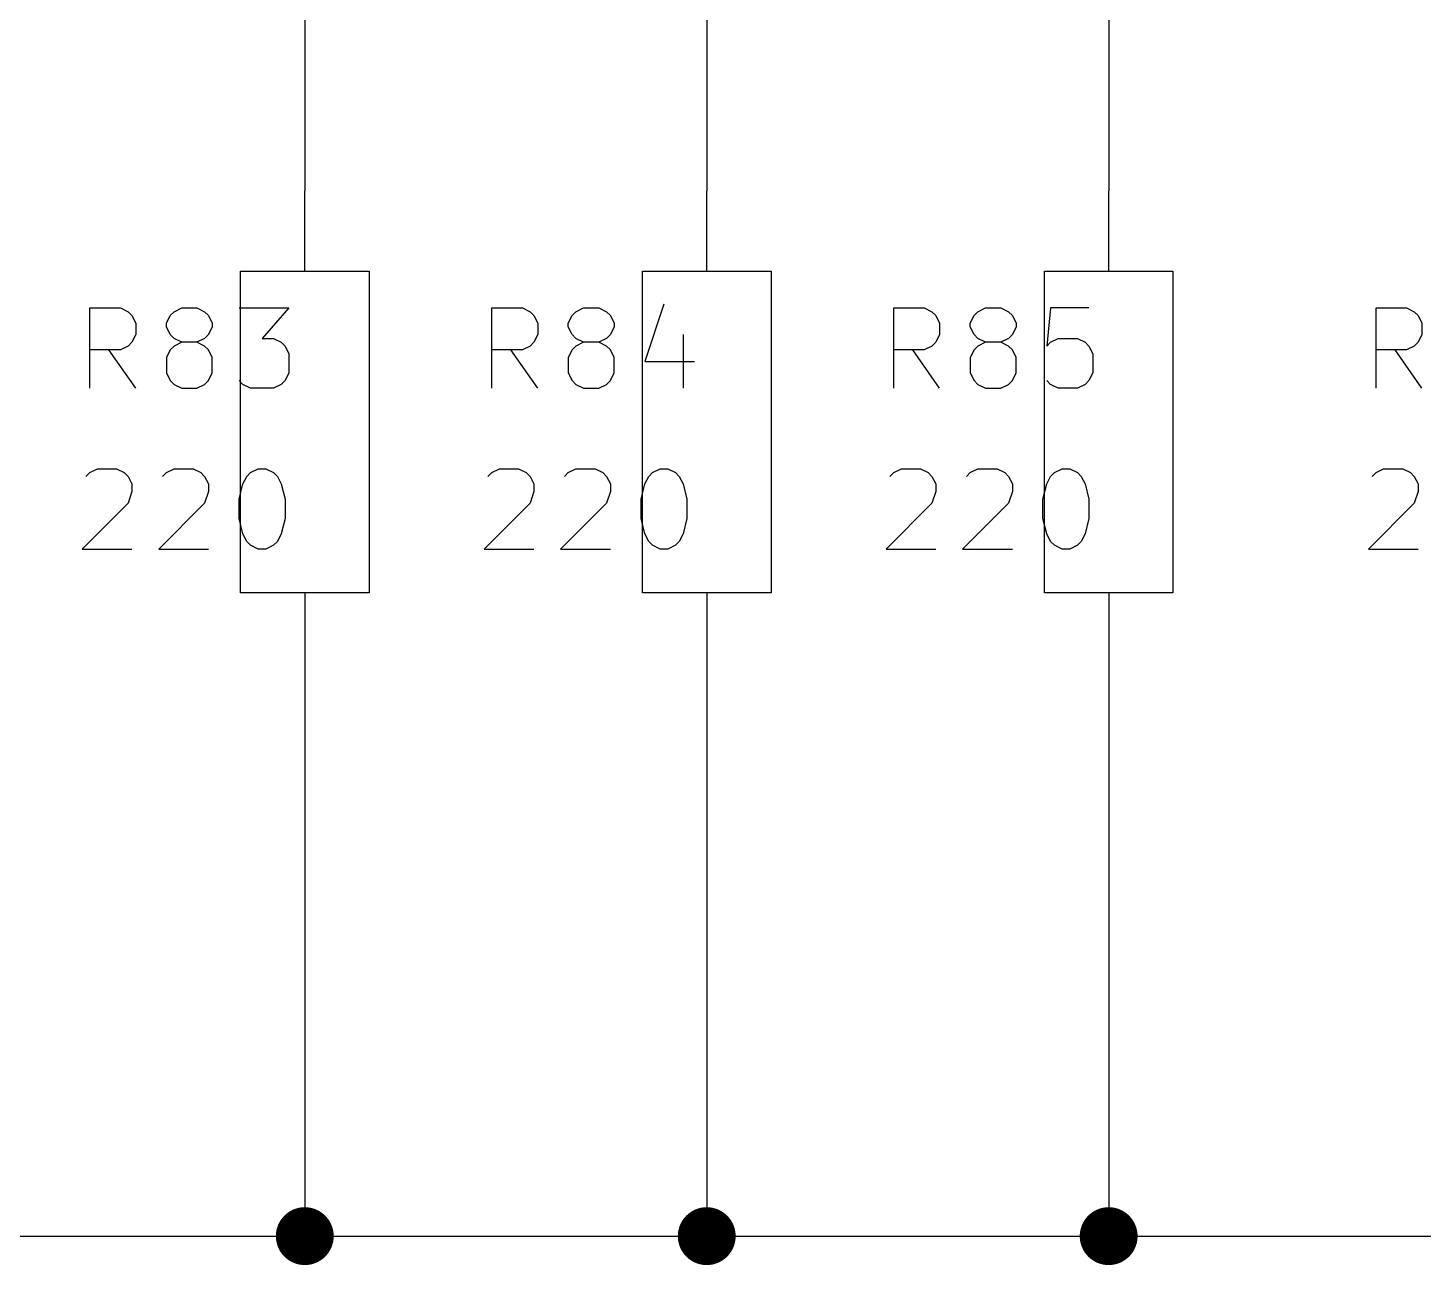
# Model space of a CAD drawing. Extents: x 0.4 to 16.1, y -11.3 to -0.4.
# Drawn here: x 9.128 to 9.996, y -8.118 to -7.349 of the extents above; entities that cross this region are included whole.
import ezdxf

# ---------------------------------------------------------------- set-up
doc = ezdxf.new("R2010")
doc.units = 0
doc.header["$MEASUREMENT"] = 0
for name, color, linetype in [('CYAN2', 4, 'CONTINUOUS'), ('GREEN3', 91, 'CONTINUOUS'), ('RED2', 1, 'CONTINUOUS')]:
    doc.layers.add(name, color=color, linetype=linetype)

msp = doc.modelspace()

# ---------------------------------------------------------------- linework, layer by layer
at = {"layer": 'CYAN2', "linetype": 'CONTINUOUS'}
for p, q in [((9.16628, -7.5728), (9.16628, -7.5228)), ((9.16628, -7.5228), (9.18533, -7.5228)), ((9.16628, -7.5728), (9.16628, -7.5228)), ((9.16628, -7.5228), (9.18533, -7.5228)), ((9.18533, -7.5228), (9.19009, -7.52518)), ((9.18533, -7.5228), (9.19009, -7.52518)), ((9.21866, -7.52518), (9.22343, -7.5228)), ((9.21866, -7.52518), (9.22343, -7.5228)), ((9.22343, -7.5228), (9.23295, -7.5228)), ((9.22343, -7.5228), (9.23295, -7.5228)), ((9.23295, -7.5228), (9.23771, -7.52518)), ((9.23295, -7.5228), (9.23771, -7.52518)), ((9.25914, -7.5228), (9.29009, -7.5228)), ((9.25914, -7.5228), (9.29009, -7.5228)), ((9.29009, -7.5228), (9.27342, -7.54185)), ((9.29009, -7.5228), (9.27342, -7.54185)), ((9.41628, -7.5728), (9.41628, -7.5228)), ((9.41628, -7.5228), (9.43533, -7.5228)), ((9.41628, -7.5728), (9.41628, -7.5228)), ((9.41628, -7.5228), (9.43533, -7.5228)), ((9.43533, -7.5228), (9.44009, -7.52518)), ((9.43533, -7.5228), (9.44009, -7.52518)), ((9.46866, -7.52518), (9.47343, -7.5228)), ((9.46866, -7.52518), (9.47343, -7.5228)), ((9.47343, -7.5228), (9.48295, -7.5228)), ((9.47343, -7.5228), (9.48295, -7.5228)), ((9.48295, -7.5228), (9.48771, -7.52518)), ((9.48295, -7.5228), (9.48771, -7.52518)), ((9.52342, -7.52042), (9.51152, -7.55613)), ((9.52342, -7.52042), (9.51152, -7.55613)), ((9.66628, -7.5728), (9.66628, -7.5228)), ((9.66628, -7.5228), (9.68533, -7.5228)), ((9.66628, -7.5728), (9.66628, -7.5228)), ((9.66628, -7.5228), (9.68533, -7.5228)), ((9.68533, -7.5228), (9.69009, -7.52518)), ((9.68533, -7.5228), (9.69009, -7.52518)), ((9.71866, -7.52518), (9.72343, -7.5228)), ((9.71866, -7.52518), (9.72343, -7.5228)), ((9.72343, -7.5228), (9.73295, -7.5228)), ((9.72343, -7.5228), (9.73295, -7.5228)), ((9.73295, -7.5228), (9.73771, -7.52518)), ((9.73295, -7.5228), (9.73771, -7.52518)), ((9.7639, -7.5228), (9.76152, -7.54661)), ((9.7639, -7.5228), (9.76152, -7.54661)), ((9.78771, -7.5228), (9.7639, -7.5228)), ((9.78771, -7.5228), (9.7639, -7.5228)), ((9.96628, -7.5728), (9.96628, -7.5228)), ((9.96628, -7.5228), (9.98533, -7.5228)), ((9.96628, -7.5728), (9.96628, -7.5228)), ((9.96628, -7.5228), (9.98533, -7.5228)), ((9.98533, -7.5228), (9.99009, -7.52518)), ((9.98533, -7.5228), (9.99009, -7.52518)), ((9.19009, -7.52518), (9.19247, -7.52756)), ((9.19009, -7.52518), (9.19247, -7.52756)), ((9.19247, -7.52756), (9.19485, -7.53232)), ((9.19247, -7.52756), (9.19485, -7.53232)), ((9.19485, -7.53232), (9.19485, -7.53947)), ((9.19485, -7.53232), (9.19485, -7.53947)), ((9.2139, -7.53232), (9.21628, -7.52756)), ((9.2139, -7.53232), (9.21628, -7.52756)), ((9.2139, -7.5347), (9.2139, -7.53232)), ((9.2139, -7.5347), (9.2139, -7.53232)), ((9.21628, -7.52756), (9.21866, -7.52518)), ((9.21628, -7.52756), (9.21866, -7.52518)), ((9.23771, -7.52518), (9.24009, -7.52756)), ((9.23771, -7.52518), (9.24009, -7.52756)), ((9.24009, -7.52756), (9.24247, -7.53232)), ((9.24009, -7.52756), (9.24247, -7.53232)), ((9.24247, -7.53232), (9.24247, -7.5347)), ((9.24247, -7.53232), (9.24247, -7.5347)), ((9.44009, -7.52518), (9.44247, -7.52756)), ((9.44009, -7.52518), (9.44247, -7.52756)), ((9.44247, -7.52756), (9.44485, -7.53232)), ((9.44247, -7.52756), (9.44485, -7.53232)), ((9.44485, -7.53232), (9.44485, -7.53947)), ((9.44485, -7.53232), (9.44485, -7.53947)), ((9.4639, -7.53232), (9.46628, -7.52756)), ((9.4639, -7.53232), (9.46628, -7.52756)), ((9.4639, -7.5347), (9.4639, -7.53232)), ((9.4639, -7.5347), (9.4639, -7.53232)), ((9.46628, -7.52756), (9.46866, -7.52518)), ((9.46628, -7.52756), (9.46866, -7.52518)), ((9.48771, -7.52518), (9.49009, -7.52756)), ((9.48771, -7.52518), (9.49009, -7.52756)), ((9.49009, -7.52756), (9.49247, -7.53232)), ((9.49009, -7.52756), (9.49247, -7.53232)), ((9.49247, -7.53232), (9.49247, -7.5347)), ((9.49247, -7.53232), (9.49247, -7.5347)), ((9.69009, -7.52518), (9.69247, -7.52756)), ((9.69009, -7.52518), (9.69247, -7.52756)), ((9.69247, -7.52756), (9.69485, -7.53232)), ((9.69247, -7.52756), (9.69485, -7.53232)), ((9.69485, -7.53232), (9.69485, -7.53947)), ((9.69485, -7.53232), (9.69485, -7.53947)), ((9.7139, -7.53232), (9.71628, -7.52756)), ((9.7139, -7.53232), (9.71628, -7.52756)), ((9.7139, -7.5347), (9.7139, -7.53232)), ((9.7139, -7.5347), (9.7139, -7.53232)), ((9.71628, -7.52756), (9.71866, -7.52518)), ((9.71628, -7.52756), (9.71866, -7.52518)), ((9.73771, -7.52518), (9.74009, -7.52756)), ((9.73771, -7.52518), (9.74009, -7.52756)), ((9.74009, -7.52756), (9.74247, -7.53232)), ((9.74009, -7.52756), (9.74247, -7.53232)), ((9.74247, -7.53232), (9.74247, -7.5347)), ((9.74247, -7.53232), (9.74247, -7.5347)), ((9.99009, -7.52518), (9.99247, -7.52756)), ((9.99009, -7.52518), (9.99247, -7.52756)), ((9.99247, -7.52756), (9.99485, -7.53232)), ((9.99247, -7.52756), (9.99485, -7.53232)), ((9.99485, -7.53232), (9.99485, -7.53947)), ((9.99485, -7.53232), (9.99485, -7.53947)), ((9.19485, -7.53947), (9.19247, -7.54423)), ((9.19485, -7.53947), (9.19247, -7.54423)), ((9.21628, -7.53947), (9.2139, -7.5347)), ((9.21628, -7.53947), (9.2139, -7.5347)), ((9.21866, -7.54185), (9.21628, -7.53947)), ((9.21866, -7.54185), (9.21628, -7.53947)), ((9.24009, -7.53947), (9.23771, -7.54185)), ((9.24009, -7.53947), (9.23771, -7.54185)), ((9.24247, -7.5347), (9.24009, -7.53947)), ((9.24247, -7.5347), (9.24009, -7.53947)), ((9.44485, -7.53947), (9.44247, -7.54423)), ((9.44485, -7.53947), (9.44247, -7.54423)), ((9.46628, -7.53947), (9.4639, -7.5347)), ((9.46628, -7.53947), (9.4639, -7.5347)), ((9.46866, -7.54185), (9.46628, -7.53947)), ((9.46866, -7.54185), (9.46628, -7.53947)), ((9.49009, -7.53947), (9.48771, -7.54185)), ((9.49009, -7.53947), (9.48771, -7.54185)), ((9.49247, -7.5347), (9.49009, -7.53947)), ((9.49247, -7.5347), (9.49009, -7.53947)), ((9.53533, -7.53947), (9.53533, -7.5728)), ((9.53533, -7.53947), (9.53533, -7.5728)), ((9.69485, -7.53947), (9.69247, -7.54423)), ((9.69485, -7.53947), (9.69247, -7.54423)), ((9.71628, -7.53947), (9.7139, -7.5347)), ((9.71628, -7.53947), (9.7139, -7.5347)), ((9.71866, -7.54185), (9.71628, -7.53947)), ((9.71866, -7.54185), (9.71628, -7.53947)), ((9.74009, -7.53947), (9.73771, -7.54185)), ((9.74009, -7.53947), (9.73771, -7.54185)), ((9.74247, -7.5347), (9.74009, -7.53947)), ((9.74247, -7.5347), (9.74009, -7.53947)), ((9.99485, -7.53947), (9.99247, -7.54423)), ((9.99485, -7.53947), (9.99247, -7.54423)), ((9.18533, -7.54899), (9.16628, -7.54899)), ((9.18533, -7.54899), (9.16628, -7.54899)), ((9.19485, -7.5728), (9.17819, -7.54899)), ((9.19485, -7.5728), (9.17819, -7.54899)), ((9.19009, -7.54661), (9.18533, -7.54899)), ((9.19009, -7.54661), (9.18533, -7.54899)), ((9.19247, -7.54423), (9.19009, -7.54661)), ((9.19247, -7.54423), (9.19009, -7.54661)), ((9.21628, -7.54899), (9.2139, -7.55375)), ((9.21628, -7.54899), (9.2139, -7.55375)), ((9.21866, -7.54661), (9.21628, -7.54899)), ((9.21866, -7.54661), (9.21628, -7.54899)), ((9.22343, -7.54423), (9.21866, -7.54185)), ((9.22343, -7.54423), (9.21866, -7.54185)), ((9.22343, -7.54423), (9.21866, -7.54661)), ((9.22343, -7.54423), (9.21866, -7.54661)), ((9.23295, -7.54423), (9.22343, -7.54423)), ((9.23295, -7.54423), (9.22343, -7.54423)), ((9.23771, -7.54185), (9.23295, -7.54423)), ((9.23771, -7.54185), (9.23295, -7.54423)), ((9.23771, -7.54661), (9.23295, -7.54423)), ((9.23771, -7.54661), (9.23295, -7.54423)), ((9.24009, -7.54899), (9.23771, -7.54661)), ((9.24009, -7.54899), (9.23771, -7.54661)), ((9.24247, -7.55375), (9.24009, -7.54899)), ((9.24247, -7.55375), (9.24009, -7.54899)), ((9.27342, -7.54185), (9.28057, -7.54185)), ((9.27342, -7.54185), (9.28057, -7.54185)), ((9.28057, -7.54185), (9.28533, -7.54423)), ((9.28057, -7.54185), (9.28533, -7.54423)), ((9.28533, -7.54423), (9.28771, -7.54661)), ((9.28533, -7.54423), (9.28771, -7.54661)), ((9.28771, -7.54661), (9.29009, -7.55137)), ((9.28771, -7.54661), (9.29009, -7.55137)), ((9.43533, -7.54899), (9.41628, -7.54899)), ((9.43533, -7.54899), (9.41628, -7.54899)), ((9.44485, -7.5728), (9.42819, -7.54899)), ((9.44485, -7.5728), (9.42819, -7.54899)), ((9.44009, -7.54661), (9.43533, -7.54899)), ((9.44009, -7.54661), (9.43533, -7.54899)), ((9.44247, -7.54423), (9.44009, -7.54661)), ((9.44247, -7.54423), (9.44009, -7.54661)), ((9.46628, -7.54899), (9.4639, -7.55375)), ((9.46628, -7.54899), (9.4639, -7.55375)), ((9.46866, -7.54661), (9.46628, -7.54899)), ((9.46866, -7.54661), (9.46628, -7.54899)), ((9.47343, -7.54423), (9.46866, -7.54185)), ((9.47343, -7.54423), (9.46866, -7.54185)), ((9.47343, -7.54423), (9.46866, -7.54661)), ((9.47343, -7.54423), (9.46866, -7.54661)), ((9.48295, -7.54423), (9.47343, -7.54423)), ((9.48295, -7.54423), (9.47343, -7.54423)), ((9.48771, -7.54185), (9.48295, -7.54423)), ((9.48771, -7.54185), (9.48295, -7.54423)), ((9.48771, -7.54661), (9.48295, -7.54423)), ((9.48771, -7.54661), (9.48295, -7.54423)), ((9.49009, -7.54899), (9.48771, -7.54661)), ((9.49009, -7.54899), (9.48771, -7.54661)), ((9.49247, -7.55375), (9.49009, -7.54899)), ((9.49247, -7.55375), (9.49009, -7.54899)), ((9.68533, -7.54899), (9.66628, -7.54899)), ((9.68533, -7.54899), (9.66628, -7.54899)), ((9.69485, -7.5728), (9.67819, -7.54899)), ((9.69485, -7.5728), (9.67819, -7.54899)), ((9.69009, -7.54661), (9.68533, -7.54899)), ((9.69009, -7.54661), (9.68533, -7.54899)), ((9.69247, -7.54423), (9.69009, -7.54661)), ((9.69247, -7.54423), (9.69009, -7.54661)), ((9.71628, -7.54899), (9.7139, -7.55375)), ((9.71628, -7.54899), (9.7139, -7.55375)), ((9.71866, -7.54661), (9.71628, -7.54899)), ((9.71866, -7.54661), (9.71628, -7.54899)), ((9.72343, -7.54423), (9.71866, -7.54185)), ((9.72343, -7.54423), (9.71866, -7.54185)), ((9.72343, -7.54423), (9.71866, -7.54661)), ((9.72343, -7.54423), (9.71866, -7.54661)), ((9.73295, -7.54423), (9.72343, -7.54423)), ((9.73295, -7.54423), (9.72343, -7.54423)), ((9.73771, -7.54185), (9.73295, -7.54423)), ((9.73771, -7.54185), (9.73295, -7.54423)), ((9.73771, -7.54661), (9.73295, -7.54423)), ((9.73771, -7.54661), (9.73295, -7.54423)), ((9.74009, -7.54899), (9.73771, -7.54661)), ((9.74009, -7.54899), (9.73771, -7.54661)), ((9.74247, -7.55375), (9.74009, -7.54899)), ((9.74247, -7.55375), (9.74009, -7.54899)), ((9.76152, -7.54661), (9.7639, -7.54423)), ((9.76152, -7.54661), (9.7639, -7.54423)), ((9.7639, -7.54423), (9.76866, -7.54185)), ((9.7639, -7.54423), (9.76866, -7.54185)), ((9.76866, -7.54185), (9.78057, -7.54185)), ((9.76866, -7.54185), (9.78057, -7.54185)), ((9.78057, -7.54185), (9.78533, -7.54423)), ((9.78057, -7.54185), (9.78533, -7.54423)), ((9.78533, -7.54423), (9.78771, -7.54661)), ((9.78533, -7.54423), (9.78771, -7.54661)), ((9.78771, -7.54661), (9.79009, -7.55137)), ((9.78771, -7.54661), (9.79009, -7.55137)), ((9.98533, -7.54899), (9.96628, -7.54899)), ((9.98533, -7.54899), (9.96628, -7.54899)), ((9.99485, -7.5728), (9.97819, -7.54899)), ((9.99485, -7.5728), (9.97819, -7.54899)), ((9.99009, -7.54661), (9.98533, -7.54899)), ((9.99009, -7.54661), (9.98533, -7.54899)), ((9.99247, -7.54423), (9.99009, -7.54661)), ((9.99247, -7.54423), (9.99009, -7.54661)), ((9.2139, -7.55375), (9.2139, -7.56328)), ((9.2139, -7.55375), (9.2139, -7.56328)), ((9.24247, -7.56328), (9.24247, -7.55375)), ((9.24247, -7.56328), (9.24247, -7.55375)), ((9.29009, -7.55137), (9.29009, -7.56328)), ((9.29009, -7.55137), (9.29009, -7.56328)), ((9.4639, -7.55375), (9.4639, -7.56328)), ((9.4639, -7.55375), (9.4639, -7.56328)), ((9.49247, -7.56328), (9.49247, -7.55375)), ((9.49247, -7.56328), (9.49247, -7.55375)), ((9.51152, -7.55613), (9.54247, -7.55613)), ((9.51152, -7.55613), (9.54247, -7.55613)), ((9.7139, -7.55375), (9.7139, -7.56328)), ((9.7139, -7.55375), (9.7139, -7.56328)), ((9.74247, -7.56328), (9.74247, -7.55375)), ((9.74247, -7.56328), (9.74247, -7.55375)), ((9.79009, -7.55137), (9.79009, -7.56328)), ((9.79009, -7.55137), (9.79009, -7.56328)), ((9.2139, -7.56328), (9.21628, -7.56804)), ((9.2139, -7.56328), (9.21628, -7.56804)), ((9.24009, -7.56804), (9.24247, -7.56328)), ((9.24009, -7.56804), (9.24247, -7.56328)), ((9.29009, -7.56328), (9.28771, -7.56804)), ((9.29009, -7.56328), (9.28771, -7.56804)), ((9.4639, -7.56328), (9.46628, -7.56804)), ((9.4639, -7.56328), (9.46628, -7.56804)), ((9.49009, -7.56804), (9.49247, -7.56328)), ((9.49009, -7.56804), (9.49247, -7.56328)), ((9.7139, -7.56328), (9.71628, -7.56804)), ((9.7139, -7.56328), (9.71628, -7.56804)), ((9.74009, -7.56804), (9.74247, -7.56328)), ((9.74009, -7.56804), (9.74247, -7.56328)), ((9.79009, -7.56328), (9.78771, -7.56804)), ((9.79009, -7.56328), (9.78771, -7.56804)), ((9.21628, -7.56804), (9.21866, -7.57042)), ((9.21628, -7.56804), (9.21866, -7.57042)), ((9.21866, -7.57042), (9.22343, -7.5728)), ((9.21866, -7.57042), (9.22343, -7.5728)), ((9.22343, -7.5728), (9.23295, -7.5728)), ((9.22343, -7.5728), (9.23295, -7.5728)), ((9.23295, -7.5728), (9.23771, -7.57042)), ((9.23295, -7.5728), (9.23771, -7.57042)), ((9.23771, -7.57042), (9.24009, -7.56804)), ((9.23771, -7.57042), (9.24009, -7.56804)), ((9.26152, -7.57042), (9.25914, -7.56804)), ((9.26152, -7.57042), (9.25914, -7.56804)), ((9.26628, -7.5728), (9.26152, -7.57042)), ((9.26628, -7.5728), (9.26152, -7.57042)), ((9.28057, -7.5728), (9.26628, -7.5728)), ((9.28057, -7.5728), (9.26628, -7.5728)), ((9.28533, -7.57042), (9.28057, -7.5728)), ((9.28533, -7.57042), (9.28057, -7.5728)), ((9.28771, -7.56804), (9.28533, -7.57042)), ((9.28771, -7.56804), (9.28533, -7.57042)), ((9.46628, -7.56804), (9.46866, -7.57042)), ((9.46628, -7.56804), (9.46866, -7.57042)), ((9.46866, -7.57042), (9.47343, -7.5728)), ((9.46866, -7.57042), (9.47343, -7.5728)), ((9.47343, -7.5728), (9.48295, -7.5728)), ((9.47343, -7.5728), (9.48295, -7.5728)), ((9.48295, -7.5728), (9.48771, -7.57042)), ((9.48295, -7.5728), (9.48771, -7.57042)), ((9.48771, -7.57042), (9.49009, -7.56804)), ((9.48771, -7.57042), (9.49009, -7.56804)), ((9.71628, -7.56804), (9.71866, -7.57042)), ((9.71628, -7.56804), (9.71866, -7.57042)), ((9.71866, -7.57042), (9.72343, -7.5728)), ((9.71866, -7.57042), (9.72343, -7.5728)), ((9.72343, -7.5728), (9.73295, -7.5728)), ((9.72343, -7.5728), (9.73295, -7.5728)), ((9.73295, -7.5728), (9.73771, -7.57042)), ((9.73295, -7.5728), (9.73771, -7.57042)), ((9.73771, -7.57042), (9.74009, -7.56804)), ((9.73771, -7.57042), (9.74009, -7.56804)), ((9.7639, -7.57042), (9.76152, -7.56804)), ((9.7639, -7.57042), (9.76152, -7.56804)), ((9.76866, -7.5728), (9.7639, -7.57042)), ((9.76866, -7.5728), (9.7639, -7.57042)), ((9.78057, -7.5728), (9.76866, -7.5728)), ((9.78057, -7.5728), (9.76866, -7.5728)), ((9.78533, -7.57042), (9.78057, -7.5728)), ((9.78533, -7.57042), (9.78057, -7.5728)), ((9.78771, -7.56804), (9.78533, -7.57042)), ((9.78771, -7.56804), (9.78533, -7.57042)), ((9.1639, -7.62756), (9.16628, -7.62518)), ((9.1639, -7.62756), (9.16628, -7.62518)), ((9.16628, -7.62518), (9.17104, -7.6228)), ((9.16628, -7.62518), (9.17104, -7.6228)), ((9.17104, -7.6228), (9.18295, -7.6228)), ((9.17104, -7.6228), (9.18295, -7.6228)), ((9.18295, -7.6228), (9.18771, -7.62518)), ((9.18295, -7.6228), (9.18771, -7.62518)), ((9.18771, -7.62518), (9.19009, -7.62756)), ((9.18771, -7.62518), (9.19009, -7.62756)), ((9.19009, -7.62756), (9.19247, -7.63232)), ((9.19009, -7.62756), (9.19247, -7.63232)), ((9.21152, -7.62756), (9.2139, -7.62518)), ((9.21152, -7.62756), (9.2139, -7.62518)), ((9.2139, -7.62518), (9.21866, -7.6228)), ((9.2139, -7.62518), (9.21866, -7.6228)), ((9.21866, -7.6228), (9.23057, -7.6228)), ((9.21866, -7.6228), (9.23057, -7.6228)), ((9.23057, -7.6228), (9.23533, -7.62518)), ((9.23057, -7.6228), (9.23533, -7.62518)), ((9.23533, -7.62518), (9.23771, -7.62756)), ((9.23533, -7.62518), (9.23771, -7.62756)), ((9.23771, -7.62756), (9.24009, -7.63232)), ((9.23771, -7.62756), (9.24009, -7.63232)), ((9.26152, -7.63232), (9.2639, -7.62756)), ((9.26152, -7.63232), (9.2639, -7.62756)), ((9.2639, -7.62756), (9.26628, -7.62518)), ((9.2639, -7.62756), (9.26628, -7.62518)), ((9.26628, -7.62518), (9.27104, -7.6228)), ((9.26628, -7.62518), (9.27104, -7.6228)), ((9.27104, -7.6228), (9.2758, -7.6228)), ((9.27104, -7.6228), (9.2758, -7.6228)), ((9.2758, -7.6228), (9.28056, -7.62518)), ((9.2758, -7.6228), (9.28056, -7.62518)), ((9.28056, -7.62518), (9.28294, -7.62756)), ((9.28056, -7.62518), (9.28294, -7.62756)), ((9.28294, -7.62756), (9.28533, -7.63232)), ((9.28294, -7.62756), (9.28533, -7.63232)), ((9.4139, -7.62756), (9.41628, -7.62518)), ((9.4139, -7.62756), (9.41628, -7.62518)), ((9.41628, -7.62518), (9.42104, -7.6228)), ((9.41628, -7.62518), (9.42104, -7.6228)), ((9.42104, -7.6228), (9.43295, -7.6228)), ((9.42104, -7.6228), (9.43295, -7.6228)), ((9.43295, -7.6228), (9.43771, -7.62518)), ((9.43295, -7.6228), (9.43771, -7.62518)), ((9.43771, -7.62518), (9.44009, -7.62756)), ((9.43771, -7.62518), (9.44009, -7.62756)), ((9.44009, -7.62756), (9.44247, -7.63232)), ((9.44009, -7.62756), (9.44247, -7.63232)), ((9.46152, -7.62756), (9.4639, -7.62518)), ((9.46152, -7.62756), (9.4639, -7.62518)), ((9.4639, -7.62518), (9.46866, -7.6228)), ((9.4639, -7.62518), (9.46866, -7.6228)), ((9.46866, -7.6228), (9.48057, -7.6228)), ((9.46866, -7.6228), (9.48057, -7.6228)), ((9.48057, -7.6228), (9.48533, -7.62518)), ((9.48057, -7.6228), (9.48533, -7.62518)), ((9.48533, -7.62518), (9.48771, -7.62756)), ((9.48533, -7.62518), (9.48771, -7.62756)), ((9.48771, -7.62756), (9.49009, -7.63232)), ((9.48771, -7.62756), (9.49009, -7.63232)), ((9.51152, -7.63232), (9.5139, -7.62756)), ((9.51152, -7.63232), (9.5139, -7.62756)), ((9.5139, -7.62756), (9.51628, -7.62518)), ((9.5139, -7.62756), (9.51628, -7.62518)), ((9.51628, -7.62518), (9.52104, -7.6228)), ((9.51628, -7.62518), (9.52104, -7.6228)), ((9.52104, -7.6228), (9.5258, -7.6228)), ((9.52104, -7.6228), (9.5258, -7.6228)), ((9.5258, -7.6228), (9.53056, -7.62518)), ((9.5258, -7.6228), (9.53056, -7.62518)), ((9.53056, -7.62518), (9.53294, -7.62756)), ((9.53056, -7.62518), (9.53294, -7.62756)), ((9.53294, -7.62756), (9.53533, -7.63232)), ((9.53294, -7.62756), (9.53533, -7.63232)), ((9.6639, -7.62756), (9.66628, -7.62518)), ((9.6639, -7.62756), (9.66628, -7.62518)), ((9.66628, -7.62518), (9.67104, -7.6228)), ((9.66628, -7.62518), (9.67104, -7.6228)), ((9.67104, -7.6228), (9.68295, -7.6228)), ((9.67104, -7.6228), (9.68295, -7.6228)), ((9.68295, -7.6228), (9.68771, -7.62518)), ((9.68295, -7.6228), (9.68771, -7.62518)), ((9.68771, -7.62518), (9.69009, -7.62756)), ((9.68771, -7.62518), (9.69009, -7.62756)), ((9.69009, -7.62756), (9.69247, -7.63232)), ((9.69009, -7.62756), (9.69247, -7.63232)), ((9.71152, -7.62756), (9.7139, -7.62518)), ((9.71152, -7.62756), (9.7139, -7.62518)), ((9.7139, -7.62518), (9.71866, -7.6228)), ((9.7139, -7.62518), (9.71866, -7.6228)), ((9.71866, -7.6228), (9.73057, -7.6228)), ((9.71866, -7.6228), (9.73057, -7.6228)), ((9.73057, -7.6228), (9.73533, -7.62518)), ((9.73057, -7.6228), (9.73533, -7.62518)), ((9.73533, -7.62518), (9.73771, -7.62756)), ((9.73533, -7.62518), (9.73771, -7.62756)), ((9.73771, -7.62756), (9.74009, -7.63232)), ((9.73771, -7.62756), (9.74009, -7.63232)), ((9.76152, -7.63232), (9.7639, -7.62756)), ((9.76152, -7.63232), (9.7639, -7.62756)), ((9.7639, -7.62756), (9.76628, -7.62518)), ((9.7639, -7.62756), (9.76628, -7.62518)), ((9.76628, -7.62518), (9.77104, -7.6228)), ((9.76628, -7.62518), (9.77104, -7.6228)), ((9.77104, -7.6228), (9.7758, -7.6228)), ((9.77104, -7.6228), (9.7758, -7.6228)), ((9.7758, -7.6228), (9.78056, -7.62518)), ((9.7758, -7.6228), (9.78056, -7.62518)), ((9.78056, -7.62518), (9.78294, -7.62756)), ((9.78056, -7.62518), (9.78294, -7.62756)), ((9.78294, -7.62756), (9.78533, -7.63232)), ((9.78294, -7.62756), (9.78533, -7.63232)), ((9.9639, -7.62756), (9.96628, -7.62518)), ((9.9639, -7.62756), (9.96628, -7.62518)), ((9.96628, -7.62518), (9.97104, -7.6228)), ((9.96628, -7.62518), (9.97104, -7.6228)), ((9.97104, -7.6228), (9.98295, -7.6228)), ((9.97104, -7.6228), (9.98295, -7.6228)), ((9.98295, -7.6228), (9.98771, -7.62518)), ((9.98295, -7.6228), (9.98771, -7.62518)), ((9.98771, -7.62518), (9.99009, -7.62756)), ((9.98771, -7.62518), (9.99009, -7.62756)), ((9.99009, -7.62756), (9.99247, -7.63232)), ((9.99009, -7.62756), (9.99247, -7.63232)), ((9.19247, -7.63232), (9.19247, -7.63709)), ((9.19247, -7.63232), (9.19247, -7.63709)), ((9.24009, -7.63232), (9.24009, -7.63709)), ((9.24009, -7.63232), (9.24009, -7.63709)), ((9.25914, -7.64185), (9.26152, -7.63232)), ((9.25914, -7.64185), (9.26152, -7.63232)), ((9.28533, -7.63232), (9.28771, -7.64185)), ((9.28533, -7.63232), (9.28771, -7.64185)), ((9.44247, -7.63232), (9.44247, -7.63709)), ((9.44247, -7.63232), (9.44247, -7.63709)), ((9.49009, -7.63232), (9.49009, -7.63709)), ((9.49009, -7.63232), (9.49009, -7.63709)), ((9.50914, -7.64185), (9.51152, -7.63232)), ((9.50914, -7.64185), (9.51152, -7.63232)), ((9.53533, -7.63232), (9.53771, -7.64185)), ((9.53533, -7.63232), (9.53771, -7.64185)), ((9.69247, -7.63232), (9.69247, -7.63709)), ((9.69247, -7.63232), (9.69247, -7.63709)), ((9.74009, -7.63232), (9.74009, -7.63709)), ((9.74009, -7.63232), (9.74009, -7.63709)), ((9.75914, -7.64185), (9.76152, -7.63232)), ((9.75914, -7.64185), (9.76152, -7.63232)), ((9.78533, -7.63232), (9.78771, -7.64185)), ((9.78533, -7.63232), (9.78771, -7.64185)), ((9.99247, -7.63232), (9.99247, -7.63709)), ((9.99247, -7.63232), (9.99247, -7.63709)), ((9.19009, -7.64423), (9.16152, -7.6728)), ((9.19009, -7.64423), (9.16152, -7.6728)), ((9.19247, -7.63709), (9.19009, -7.64423)), ((9.19247, -7.63709), (9.19009, -7.64423)), ((9.23771, -7.64423), (9.20914, -7.6728)), ((9.23771, -7.64423), (9.20914, -7.6728)), ((9.24009, -7.63709), (9.23771, -7.64423)), ((9.24009, -7.63709), (9.23771, -7.64423)), ((9.25914, -7.65375), (9.25914, -7.64185)), ((9.25914, -7.65375), (9.25914, -7.64185)), ((9.28771, -7.64185), (9.28771, -7.65375)), ((9.28771, -7.64185), (9.28771, -7.65375)), ((9.44009, -7.64423), (9.41152, -7.6728)), ((9.44009, -7.64423), (9.41152, -7.6728)), ((9.44247, -7.63709), (9.44009, -7.64423)), ((9.44247, -7.63709), (9.44009, -7.64423)), ((9.48771, -7.64423), (9.45914, -7.6728)), ((9.48771, -7.64423), (9.45914, -7.6728)), ((9.49009, -7.63709), (9.48771, -7.64423)), ((9.49009, -7.63709), (9.48771, -7.64423)), ((9.50914, -7.65375), (9.50914, -7.64185)), ((9.50914, -7.65375), (9.50914, -7.64185)), ((9.53771, -7.64185), (9.53771, -7.65375)), ((9.53771, -7.64185), (9.53771, -7.65375)), ((9.69009, -7.64423), (9.66152, -7.6728)), ((9.69009, -7.64423), (9.66152, -7.6728)), ((9.69247, -7.63709), (9.69009, -7.64423)), ((9.69247, -7.63709), (9.69009, -7.64423)), ((9.73771, -7.64423), (9.70914, -7.6728)), ((9.73771, -7.64423), (9.70914, -7.6728)), ((9.74009, -7.63709), (9.73771, -7.64423)), ((9.74009, -7.63709), (9.73771, -7.64423)), ((9.75914, -7.65375), (9.75914, -7.64185)), ((9.75914, -7.65375), (9.75914, -7.64185)), ((9.78771, -7.64185), (9.78771, -7.65375)), ((9.78771, -7.64185), (9.78771, -7.65375)), ((9.99009, -7.64423), (9.96152, -7.6728)), ((9.99009, -7.64423), (9.96152, -7.6728)), ((9.99247, -7.63709), (9.99009, -7.64423)), ((9.99247, -7.63709), (9.99009, -7.64423)), ((9.26152, -7.66328), (9.25914, -7.65375)), ((9.26152, -7.66328), (9.25914, -7.65375)), ((9.28771, -7.65375), (9.28533, -7.66328)), ((9.28771, -7.65375), (9.28533, -7.66328)), ((9.51152, -7.66328), (9.50914, -7.65375)), ((9.51152, -7.66328), (9.50914, -7.65375)), ((9.53771, -7.65375), (9.53533, -7.66328)), ((9.53771, -7.65375), (9.53533, -7.66328)), ((9.76152, -7.66328), (9.75914, -7.65375)), ((9.76152, -7.66328), (9.75914, -7.65375)), ((9.78771, -7.65375), (9.78533, -7.66328)), ((9.78771, -7.65375), (9.78533, -7.66328)), ((9.2639, -7.66804), (9.26152, -7.66328)), ((9.2639, -7.66804), (9.26152, -7.66328)), ((9.26628, -7.67042), (9.2639, -7.66804)), ((9.26628, -7.67042), (9.2639, -7.66804)), ((9.27104, -7.6728), (9.26628, -7.67042)), ((9.27104, -7.6728), (9.26628, -7.67042)), ((9.28056, -7.67042), (9.2758, -7.6728)), ((9.28056, -7.67042), (9.2758, -7.6728)), ((9.28294, -7.66804), (9.28056, -7.67042)), ((9.28294, -7.66804), (9.28056, -7.67042)), ((9.28533, -7.66328), (9.28294, -7.66804)), ((9.28533, -7.66328), (9.28294, -7.66804)), ((9.5139, -7.66804), (9.51152, -7.66328)), ((9.5139, -7.66804), (9.51152, -7.66328)), ((9.51628, -7.67042), (9.5139, -7.66804)), ((9.51628, -7.67042), (9.5139, -7.66804)), ((9.52104, -7.6728), (9.51628, -7.67042)), ((9.52104, -7.6728), (9.51628, -7.67042)), ((9.53056, -7.67042), (9.5258, -7.6728)), ((9.53056, -7.67042), (9.5258, -7.6728)), ((9.53294, -7.66804), (9.53056, -7.67042)), ((9.53294, -7.66804), (9.53056, -7.67042)), ((9.53533, -7.66328), (9.53294, -7.66804)), ((9.53533, -7.66328), (9.53294, -7.66804)), ((9.7639, -7.66804), (9.76152, -7.66328)), ((9.7639, -7.66804), (9.76152, -7.66328)), ((9.76628, -7.67042), (9.7639, -7.66804)), ((9.76628, -7.67042), (9.7639, -7.66804)), ((9.77104, -7.6728), (9.76628, -7.67042)), ((9.77104, -7.6728), (9.76628, -7.67042)), ((9.78056, -7.67042), (9.7758, -7.6728)), ((9.78056, -7.67042), (9.7758, -7.6728)), ((9.78294, -7.66804), (9.78056, -7.67042)), ((9.78294, -7.66804), (9.78056, -7.67042)), ((9.78533, -7.66328), (9.78294, -7.66804)), ((9.78533, -7.66328), (9.78294, -7.66804)), ((9.16152, -7.6728), (9.19247, -7.6728)), ((9.16152, -7.6728), (9.19247, -7.6728)), ((9.20914, -7.6728), (9.24009, -7.6728)), ((9.20914, -7.6728), (9.24009, -7.6728)), ((9.2758, -7.6728), (9.27104, -7.6728)), ((9.2758, -7.6728), (9.27104, -7.6728)), ((9.41152, -7.6728), (9.44247, -7.6728)), ((9.41152, -7.6728), (9.44247, -7.6728)), ((9.45914, -7.6728), (9.49009, -7.6728)), ((9.45914, -7.6728), (9.49009, -7.6728)), ((9.5258, -7.6728), (9.52104, -7.6728)), ((9.5258, -7.6728), (9.52104, -7.6728)), ((9.66152, -7.6728), (9.69247, -7.6728)), ((9.66152, -7.6728), (9.69247, -7.6728)), ((9.70914, -7.6728), (9.74009, -7.6728)), ((9.70914, -7.6728), (9.74009, -7.6728)), ((9.7758, -7.6728), (9.77104, -7.6728)), ((9.7758, -7.6728), (9.77104, -7.6728)), ((9.96152, -7.6728), (9.99247, -7.6728)), ((9.96152, -7.6728), (9.99247, -7.6728))]:
    msp.add_line(p, q, dxfattribs=at)
at = {"layer": 'GREEN3', "linetype": 'CONTINUOUS'}
for p, q in [((9.3, -7.3), (9.3, -7.45)), ((9.55, -7.3), (9.55, -7.45)), ((9.8, -7.3), (9.8, -7.45)), ((9.3, -7.75), (9.3, -8.1)), ((9.55, -7.75), (9.55, -8.1)), ((9.8, -7.75), (9.8, -8.1)), ((9.05, -8.1), (9.3, -8.1)), ((9.3, -8.1), (9.55, -8.1)), ((9.55, -8.1), (9.8, -8.1)), ((9.8, -8.1), (10.05, -8.1))]:
    msp.add_line(p, q, dxfattribs=at)
at = {"layer": 'GREEN3', "const_width": 0.018}
for points in [[(9.291, -8.1, 1), (9.309, -8.1, 1)], [(9.541, -8.1, 1), (9.559, -8.1, 1)], [(9.791, -8.1, 1), (9.809, -8.1, 1)]]:
    msp.add_lwpolyline(points, format="xyb", close=True, dxfattribs=at)
at = {"layer": 'RED2', "linetype": 'CONTINUOUS'}
for p, q in [((9.3, -7.5), (9.3, -7.45)), ((9.3, -7.5), (9.3, -7.45)), ((9.55, -7.5), (9.55, -7.45)), ((9.55, -7.5), (9.55, -7.45)), ((9.8, -7.5), (9.8, -7.45)), ((9.8, -7.5), (9.8, -7.45)), ((9.26, -7.7), (9.26, -7.5)), ((9.26, -7.5), (9.34, -7.5)), ((9.34, -7.5), (9.34, -7.7)), ((9.51, -7.7), (9.51, -7.5)), ((9.51, -7.5), (9.59, -7.5)), ((9.59, -7.5), (9.59, -7.7)), ((9.76, -7.7), (9.76, -7.5)), ((9.76, -7.5), (9.84, -7.5)), ((9.84, -7.5), (9.84, -7.7)), ((9.34, -7.7), (9.26, -7.7)), ((9.3, -7.7), (9.3, -7.75)), ((9.3, -7.7), (9.3, -7.75)), ((9.59, -7.7), (9.51, -7.7)), ((9.55, -7.7), (9.55, -7.75)), ((9.55, -7.7), (9.55, -7.75)), ((9.84, -7.7), (9.76, -7.7)), ((9.8, -7.7), (9.8, -7.75)), ((9.8, -7.7), (9.8, -7.75))]:
    msp.add_line(p, q, dxfattribs=at)

doc.saveas('drawing.dxf')
